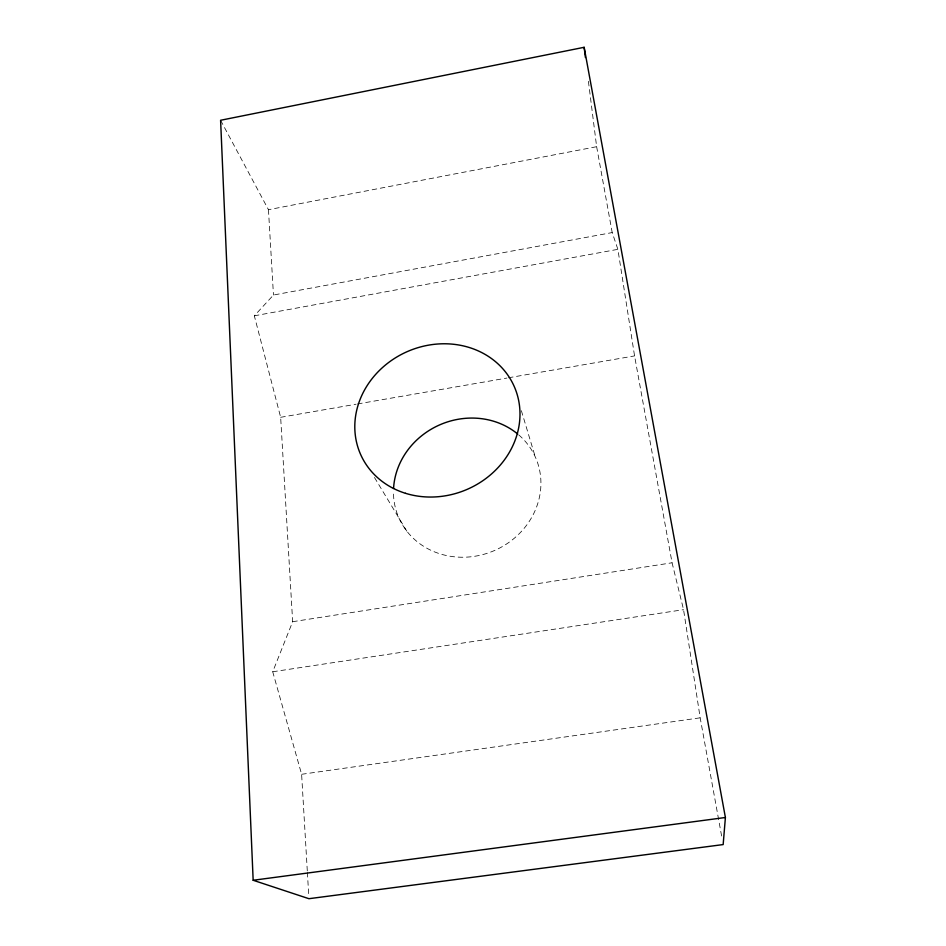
<?xml version="1.0" encoding="UTF-8"?>
<svg xmlns="http://www.w3.org/2000/svg" width="946" height="946" viewBox="0 0 946 946"><rect width="100%" height="100%" fill="white"/><g stroke="black" fill="none" stroke-linecap="round" stroke-linejoin="round"><path stroke-width="0.71" stroke-dasharray="4.73 3.55" d="M307.296 870.888L301.62 774.289L272.72 671.766L292.657 621.699L280.655 417.304L254.332 315.81L273.465 295.022L612.204 232.574L617.88 249.342L634.565 355.909L672.074 562.787L683.556 609.685L700.182 717.825L722.117 838.818M220.595 120.272L268.463 209.705L596.642 146.701L588.365 80.918M254.332 315.81L617.88 249.342M280.655 417.304L356.074 404.214M357.529 403.966L506.926 378.057M508.38 377.797L634.565 355.909M292.657 621.699L672.074 562.787M272.72 671.766L683.556 609.685M301.62 774.289L700.182 717.825M374.474 477.482L406.815 531.144M521.364 410.694L535.235 456.8M596.642 146.701L612.204 232.574M268.463 209.705L273.465 295.022M307.379 872.354L308.763 895.767M518.751 434.9A74.71 68.538 -23.9 0 1 495.385 550.123A74.71 68.538 -23.9 0 1 393.465 491.27"/><path stroke-width="1.42" d="M725.405 817.498L723.158 844.577L308.928 898.7L253.161 880.265L220.595 120.272L584.143 47.3L725.405 817.498L253.161 880.265M584.143 47.3L585.42 57.529M393.56 488.479A74.71 68.538 -23.9 0 1 439.689 424.872A74.71 68.538 -23.9 0 1 517.675 434.001M405.491 493.304A83.993 75.112 -23.9 0 0 519.33 404.462A83.993 75.112 -23.9 0 0 387.375 363.465A83.993 75.112 -23.9 0 0 405.491 493.304"/></g></svg>
